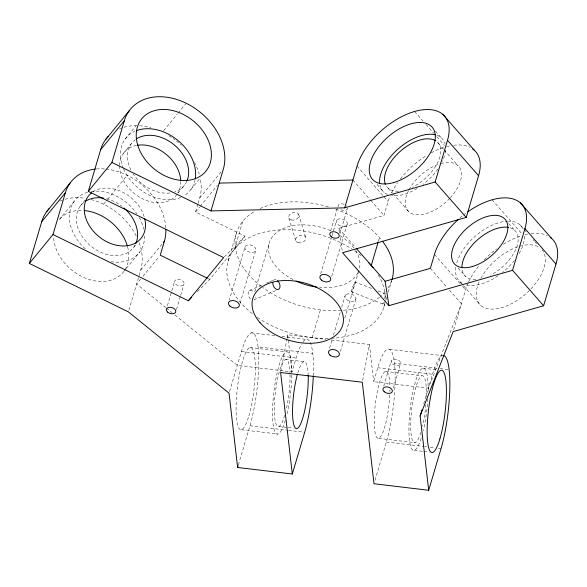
<?xml version="1.0" encoding="UTF-8"?>
<svg xmlns="http://www.w3.org/2000/svg" width="587" height="587" viewBox="0 0 587 587"><rect width="100%" height="100%" fill="white"/><g stroke="black" fill="none" stroke-linecap="round" stroke-linejoin="round"><path stroke-width="0.44" stroke-dasharray="2.94 2.2" d="M280.784 371.6L286.874 339.264M287.043 338.369L287.718 334.773L325.778 339.315M362.634 380.442L369.399 344.518L331.229 339.968M244.999 247.068L244.911 247.765A5.621 3.559 16.5 0 0 245.872 249.945L246.569 250.612A5.621 3.559 16.5 0 0 249.394 252.072L250.466 252.322A5.621 3.559 16.5 0 0 253.503 252.197L254.325 251.882A5.621 3.559 16.5 0 0 255.793 250.245L255.881 249.548A5.621 3.559 16.5 0 0 254.919 247.362L254.23 246.701A5.621 3.559 16.5 0 0 251.397 245.241L250.326 244.992A5.621 3.559 16.5 0 0 247.288 245.117L246.467 245.432A5.621 3.559 16.5 0 0 244.999 247.068L229.297 300.096M128.883 310.141L140.733 270.152A56.242 42.059 39.3 0 0 138.87 241.844M167.427 305.666L171.551 291.754M171.808 290.888L174.64 281.32M197.415 291.68L209.764 279.375L245.072 236.223L195.559 212.002L197.878 204.181M198.135 203.307L199.683 198.098A56.242 42.059 39.3 0 0 200.321 178.477M176.518 309.29L180.385 296.252M180.642 295.386L183.988 284.079M228.108 261.12L236.356 233.296M234.507 249.13L242.747 221.314M240.083 303.281L255.793 250.245M254.839 291.688L269.257 243.003M229.568 391.47L241.418 351.481A56.242 11.336 -83.2 0 1 258.06 346.888L312.754 353.411M238.388 464.875L249.974 425.751A56.242 11.336 -83.2 0 0 258.06 346.888M330.62 230.97L337.576 207.497M320.693 273.99L331.765 236.612M332.022 235.739L336.402 220.961M174.897 314.984L237.295 365.385L291.996 371.909L296.119 358.004A56.242 11.336 -83.2 0 1 301.601 344.085M339.968 233.729L347.438 208.517A4.872 3.089 16.5 0 1 346.983 209.317L346.748 209.544A4.872 3.089 16.5 0 1 344.202 210.403L343.747 210.403A4.872 3.089 16.5 0 1 340.577 209.574L340.174 209.346A4.872 3.089 16.5 0 1 339.792 209.104M312.145 337.686L320.385 309.87M331.736 276.301L347.188 224.146M329.601 348.164L332.433 338.604M333.46 335.126L340.416 311.653M341.7 307.302L345.046 296.002M344.745 318.213L358.65 271.267M340.387 351.349L355.839 299.187M339.455 232.878L338.75 228.365L383.979 215.444L388.102 201.539A56.242 30.722 -41.2 0 1 390.098 195.977M378.468 241.096L379.496 237.625M383.832 307.06L385.63 300.97M385.886 300.104L386.664 297.492M388.205 292.275L392.072 279.236M449.466 290.147L461.411 303.765L428.378 388.176L373.677 381.653L377.801 367.741A56.242 11.336 -83.2 0 1 394.442 363.155L439.274 368.497M383.744 386.158L391.206 360.946M393.349 388.051L400.561 363.705M375.027 480.269L386.356 442.018A56.242 11.336 -83.2 0 0 394.442 363.155M423.741 403.827L432.494 374.271A56.242 11.336 -83.2 0 1 442.488 355.641L387.794 349.118M453.685 329.85L465.535 289.861A56.242 30.722 -41.2 0 1 468.243 282.677M74.109 201.473L58.913 220.052A41.428 30.986 39.3 0 1 82.591 210.432M125.178 139.053L136.433 125.295M80.206 206.147L85.276 199.954M123.395 153.361L131.275 143.727M103.583 204.203L107.039 199.976M107.619 199.264L127.225 175.3M163.685 130.74L177.523 113.819M178.103 113.115L185.595 103.95M133.755 247.178L135.443 245.117M178.066 193.013L184.824 184.758M124.092 271.121L125.779 269.059M126.344 268.369L139.853 251.852M190.922 189.432L199.932 178.426M140.733 270.152L162.063 244.067M199.683 198.098L221.593 171.309M140.645 279.126L136.61 284.057L165.681 307.544M142.957 276.308L159.099 256.57M195.559 212.002L199.595 207.072M200.174 206.367L217.469 185.221M224.278 256.937L245.072 236.223M249.328 290.47L263.314 284.497M266.601 283.095L269.066 282.039M269.888 281.687L274.004 279.926M275.486 290.631L254.105 299.774A5.246 3.229 66.9 0 0 255.323 297.125M251.412 332.851L274.723 335.632M281.899 336.483L306.113 339.374M440.169 368.607L449.136 369.678M249.908 347.533L286.375 351.884M422.75 368.152L436.647 369.803M241.418 351.481L296.119 358.004M377.801 367.741L432.494 374.271M285.59 359.501L303.824 361.68M385.505 371.424L421.972 375.768M278.737 426.426L287.417 427.461M288.283 427.563L293.493 428.187M378.652 438.342L415.112 442.693M249.974 425.751L287.637 430.242M288.533 430.352L304.675 432.274M386.356 442.018L424.019 446.509M424.915 446.619L426.712 446.832M430.293 447.257L434.776 447.793M438.364 448.219L441.057 448.541M241.484 429.699L277.952 434.042M414.334 450.31L423.014 451.344M423.887 451.454L429.097 452.071M355.135 282.046A5.246 0.521 -68.8 0 1 352.493 289.89A5.246 0.521 -68.8 0 1 351.965 288.76A5.246 0.521 -68.8 0 1 355.135 282.046L373.038 288.995M378.16 290.976L385.835 293.955M351.261 291.754L382.812 303.993M208.143 278.583L209.764 279.375M166.392 308.116L172.064 312.695M520.06 224.858L523.604 228.908M524.198 229.583L526.561 232.283M533.069 239.701L534.251 241.052M534.845 241.727L536.621 243.752M435.561 131.224L441.314 137.784M414.635 111.464L423 121.003M425.986 124.407L433.749 133.264M436.735 136.668L444.498 145.525M492.067 199.785L521.931 233.846M443.567 149.237L437.058 141.819A33.745 18.432 -41.2 0 1 412.485 187.18M444.161 149.912L457.765 165.431M508.738 223.581L514.491 230.141M388.19 188.185L392.336 192.91M392.923 193.585L408.897 211.804M458.146 267.98L465.623 276.514M377.037 184.355L383.935 192.228M460.061 281.789L480.76 305.409M357.043 166.114L383.326 196.087M383.92 196.77L388.102 201.539M434.475 254.435L460.157 283.726M462.549 286.456L465.535 289.861M352.926 180.026L370.243 199.778M370.837 200.46L383.979 215.444M430.359 268.347L447.081 287.417M338.75 228.365L355.605 247.589M298.717 214.453L305.6 237.236M288.885 218.085L295.775 240.868M340.167 237.39L342.426 251.838M369.399 344.518L373.677 381.653M287.718 334.773L288.239 339.301M288.342 340.211L291.996 371.909M357.887 272.742A46.865 29.688 16.5 0 1 319.599 287.41M292.876 279.522A46.865 29.688 16.5 0 1 272.617 236.502A46.865 29.688 16.5 0 1 330.789 230.75M340.284 235.739A46.865 29.688 16.5 0 1 355.201 249.813M355.678 250.554A46.865 29.688 16.5 0 1 358.268 271.957M273.381 280.557A5.246 3.229 66.9 0 1 276.616 280.006M389.746 395.168A33.745 6.802 -83.2 0 1 377.434 438.144A33.745 6.802 -83.2 0 1 378.175 387.655A33.745 6.802 -83.2 0 1 389.885 385.564M389.922 389.834A33.745 6.802 -83.2 0 1 389.885 391.61M468.624 281.863A56.242 30.722 -41.2 0 1 479.44 265.199M484.282 259.784A56.242 30.722 -41.2 0 1 496.653 248.859M503.345 244.265A56.242 30.722 -41.2 0 1 521.549 235.688M524.925 234.727A56.242 30.722 -41.2 0 1 527.603 234.125M531.081 233.567A56.242 30.722 -41.2 0 1 547.341 235.585M541.955 249.673A41.428 22.629 -41.2 0 1 510.653 304.139A41.428 22.629 -41.2 0 1 479.667 280.689M480.936 278.179A41.428 22.629 -41.2 0 1 518.284 246.687M519.869 246.202A41.428 22.629 -41.2 0 1 539.402 247.435M338.083 206.888A4.872 3.089 16.5 0 1 338.545 204.958L338.78 204.731A4.872 3.089 16.5 0 1 341.326 203.872L341.773 203.872A4.872 3.089 16.5 0 1 344.085 204.327M346.403 205.721A4.872 3.089 16.5 0 1 346.932 206.323M391.588 192.727A56.242 30.722 -41.2 0 1 397.568 182.682M400.341 178.94A56.242 30.722 -41.2 0 1 426.676 155.474M431.276 152.833A56.242 30.722 -41.2 0 1 445.694 146.889M446.59 146.64A56.242 30.722 -41.2 0 1 450.17 145.803M453.648 145.246A56.242 30.722 -41.2 0 1 469.908 147.264M119.645 128.722A56.242 42.059 39.3 0 1 123.035 127.504M123.901 127.247A56.242 42.059 39.3 0 1 136.118 125.625M139.559 125.75A56.242 42.059 39.3 0 1 150.954 127.731M168.887 135.663A56.242 42.059 39.3 0 1 174.926 139.838M176.357 140.968A56.242 42.059 39.3 0 1 181.207 145.224M194.363 162.305A56.242 42.059 39.3 0 1 199.228 173.987M59.874 201.128A56.242 42.059 39.3 0 1 64.086 199.558M64.952 199.301A56.242 42.059 39.3 0 1 85.027 198.296M91.176 199.565A56.242 42.059 39.3 0 1 136.279 235.996M302.87 342.111A56.242 11.336 -83.2 0 1 309.789 341.619M310.178 342.375A56.242 11.336 -83.2 0 1 313.348 374.829M285.319 420.321A41.428 8.35 -83.2 0 1 272.61 408.273A41.428 8.35 -83.2 0 1 287.535 351.951A41.428 8.35 -83.2 0 1 286.926 414.253M284.732 415.244A33.745 6.802 -83.2 0 1 274.591 416.491A33.745 6.802 -83.2 0 1 280.586 367.601A33.745 6.802 -83.2 0 1 289.941 372.76M289.993 374.543A33.745 6.802 -83.2 0 1 286.177 409.711M297.829 372.855A33.745 6.802 -83.2 0 1 308.131 374.073M421.165 438.32A41.428 8.35 -83.2 0 1 409.022 434.527A41.428 8.35 -83.2 0 1 418.274 373.904A41.428 8.35 -83.2 0 1 428.136 392.637M427.864 398.859A41.428 8.35 -83.2 0 1 423.308 430.52M420.835 432.428A33.745 6.802 -83.2 0 1 410.775 429.618A33.745 6.802 -83.2 0 1 418.612 379.84A33.745 6.802 -83.2 0 1 426.287 397.773M425.854 404.67A33.745 6.802 -83.2 0 1 422.559 425.979M384.793 302.679A81.175 51.414 16.5 0 1 332.374 338.303M328.104 338.486A81.175 51.414 16.5 0 1 257.289 317.318M252.315 313.656A81.175 51.414 16.5 0 1 244.419 240.384A81.175 51.414 16.5 0 1 351.752 248.932M354.651 250.862A81.175 51.414 16.5 0 1 361.064 255.668M378.204 274.863A81.175 51.414 16.5 0 1 385.131 299.047M459.863 218.063A56.242 30.722 -41.2 0 1 462.695 215.693M463.414 215.113A56.242 30.722 -41.2 0 1 465.601 213.441M440.749 163.582A33.745 18.432 -41.2 0 1 460.949 170.597A33.745 18.432 -41.2 0 1 450.346 197.709M449.752 198.355A33.745 18.432 -41.2 0 1 414.738 214.512A33.745 18.432 -41.2 0 1 408.589 190.474M409.036 189.623A33.745 18.432 -41.2 0 1 439.164 164.074M510.052 227.763A33.745 18.432 -41.2 0 1 516.134 248.572A33.745 18.432 -41.2 0 1 490.651 275.134M475.874 279.515A33.745 18.432 -41.2 0 1 461.947 268.237M398.441 191.193A33.745 18.432 -41.2 0 1 385.754 184.986M524.602 236.179A41.428 22.629 -41.2 0 1 518.57 254.376M514.359 260.452A41.428 22.629 -41.2 0 1 502.413 272.493M498.106 275.692A41.428 22.629 -41.2 0 1 466.313 284.922M462.16 283.294A41.428 22.629 -41.2 0 1 455.769 267.202M456.737 262.844A41.428 22.629 -41.2 0 1 506.698 221.211M507.476 221.167A41.428 22.629 -41.2 0 1 523.12 228.915M436.948 135.267A39.623 21.646 -41.2 0 1 445.115 144.042M445.592 150.14A39.623 21.646 -41.2 0 1 444.726 155.056M444.491 155.9A39.623 21.646 -41.2 0 1 442.371 161.418M437.99 168.946A39.623 21.646 -41.2 0 1 423.08 184.399M417.166 188.442A39.623 21.646 -41.2 0 1 391.536 195.537M387.486 194.422A39.623 21.646 -41.2 0 1 379.936 185.103M127.592 246.848A41.428 30.986 39.3 0 1 96.327 281.1A41.428 30.986 39.3 0 1 53.637 236.656M176.944 194.392A33.745 25.234 39.3 0 1 142.751 198.912A33.745 25.234 39.3 0 1 119.557 166.319M119.557 165.417A33.745 25.234 39.3 0 1 136.749 145.356M180.781 181.434A33.745 25.234 39.3 0 1 177.854 193.02M96.305 168.983A56.242 42.059 39.3 0 1 105.132 168.975M106.012 169.056A56.242 42.059 39.3 0 1 165.82 227.888M92.849 191.927A33.745 25.234 39.3 0 1 144.299 217.095M135.083 245.087A33.745 25.234 39.3 0 1 90.831 246.056A33.745 25.234 39.3 0 1 83.625 202.552M106.46 198.722A33.745 25.234 39.3 0 1 121.832 206.242M186.886 181.156A33.745 25.234 39.3 0 1 174.655 191.964M169.841 193.006A33.745 25.234 39.3 0 1 133.117 173.84M130.93 170.039A33.745 25.234 39.3 0 1 135.355 139.618M144.571 235.945A41.428 30.986 39.3 0 1 111.192 261.699M85.284 248.851A41.428 30.986 39.3 0 1 87.632 192.316M91.102 191.545A41.428 30.986 39.3 0 1 136.918 213.859M139.214 217.542A41.428 30.986 39.3 0 1 143.764 229.275M195.126 179.622A41.428 30.986 39.3 0 1 183.687 195.941M180.657 197.452A41.428 30.986 39.3 0 1 123.754 169.225M123.395 168.381A41.428 30.986 39.3 0 1 134.658 131.378M391.522 280.931A81.175 51.414 16.5 0 1 387.354 289.002M385.145 291.856A81.175 51.414 16.5 0 1 380.273 296.655M379.584 297.213A81.175 51.414 16.5 0 1 262.756 287.513M261.281 286.397A81.175 51.414 16.5 0 1 254.017 211.709M260.034 208.546A81.175 51.414 16.5 0 1 328.676 206.932M335.683 209.214A81.175 51.414 16.5 0 1 381.279 239.738M385.982 297.279A5.246 0.521 -68.8 0 1 385.549 298.519M384.045 302.136A5.246 0.521 -68.8 0 1 383.164 302.107M384.448 298.482A5.246 0.521 -68.8 0 1 385.901 295.246M250.568 299.018A5.246 3.229 66.9 0 1 248.477 291.519A5.246 3.229 66.9 0 1 253.723 292.165M336.923 220.037L336.696 220.323A5.621 3.559 16.5 0 0 336.424 222.392L336.755 223.126A5.621 3.559 16.5 0 0 338.802 225.1L339.756 225.591A5.621 3.559 16.5 0 0 342.933 226.318L343.96 226.281A5.621 3.559 16.5 0 0 346.396 225.327L346.888 224.777A5.621 3.559 16.5 0 0 347.159 222.715L346.836 221.974A5.621 3.559 16.5 0 0 344.782 220L343.828 219.509A5.621 3.559 16.5 0 0 340.658 218.782L339.631 218.826A5.621 3.559 16.5 0 0 337.195 219.773L336.923 220.037M345.846 294.813L345.574 295.078A5.621 3.559 16.5 0 0 344.987 297.066L345.215 297.8A5.621 3.559 16.5 0 0 347.012 299.862L347.915 300.405A5.621 3.559 16.5 0 0 351.048 301.329L352.105 301.358A5.621 3.559 16.5 0 0 354.724 300.61L355.311 300.111A5.621 3.559 16.5 0 0 355.898 298.123L355.671 297.389A5.621 3.559 16.5 0 0 353.866 295.327L352.97 294.784A5.621 3.559 16.5 0 0 349.837 293.86L348.781 293.83A5.621 3.559 16.5 0 0 346.154 294.579L345.846 294.813M175.909 279.911L175.601 280.087A4.872 3.089 16.5 0 0 174.559 281.929L174.588 282.244A4.872 3.089 16.5 0 0 175.997 284.401L176.342 284.666A4.872 3.089 16.5 0 0 179.373 285.876L179.842 285.935A4.872 3.089 16.5 0 0 182.718 285.495L183.027 285.311A4.872 3.089 16.5 0 0 184.069 283.477L184.039 283.161A4.872 3.089 16.5 0 0 182.63 281.004L182.286 280.74A4.872 3.089 16.5 0 0 179.255 279.529L178.786 279.463A4.872 3.089 16.5 0 0 175.909 279.911M298.277 242.776A5.246 3.749 -16.8 0 0 305.827 238.19A5.246 3.749 -16.8 0 0 297.961 236.194A5.246 3.749 -16.8 0 0 298.277 242.776M248.851 415.97A41.428 8.35 -83.2 0 0 252.006 348.311A41.428 8.35 -83.2 0 0 236.238 401.559A41.428 8.35 -83.2 0 0 248.851 415.97M392.564 364.021A4.872 3.089 16.5 0 0 400.495 363.896A4.872 3.089 16.5 0 0 394.596 359.061A4.872 3.089 16.5 0 0 392.564 364.021M291.394 219.993A5.246 3.749 -16.8 0 0 298.937 215.407A5.246 3.749 -16.8 0 0 291.079 213.411A5.246 3.749 -16.8 0 0 291.394 219.993"/><path stroke-width="0.88" d="M313.319 375.739A56.242 11.336 -83.2 0 1 304.675 432.274L292.311 474.002L237.618 467.479L229.055 393.209L128.37 311.88L29.35 263.438L41.714 221.71A56.242 42.059 39.3 0 1 49.308 208.495M29.35 263.438L52.991 234.543L65.355 192.815A56.242 42.059 39.3 0 1 95.417 169.078M52.991 234.543L188.317 300.742L223.625 257.583L88.299 191.384L100.663 149.656A56.242 42.059 39.3 0 1 108.257 136.441M111.941 162.489L124.305 120.761A56.242 42.059 39.3 0 1 186.174 103.246A56.242 42.059 39.3 0 1 223.324 169.195L210.96 210.924L111.941 162.489L88.299 191.384M165.886 229.627A56.242 42.059 39.3 0 1 164.375 241.25L160.251 255.162L207.328 278.187M237.618 467.479L238.131 465.74M210.96 210.924L344.686 207.842L357.043 166.114A56.242 30.722 -41.2 0 1 414.635 111.464A56.242 30.722 -41.2 0 1 447.507 140.278L478.559 175.704L466.203 217.432L342.573 252.74L388.946 305.636L512.576 270.328L524.939 228.6A56.242 30.722 -41.2 0 0 467.795 211.841M371.255 265.441L378.204 241.969M344.686 207.842L435.143 182.007L447.507 140.278M292.311 474.002L280.615 372.496L362.296 382.24L374 483.747L428.693 490.27L420.138 416L421.936 409.909M428.693 490.27L441.057 448.541A56.242 11.336 -83.2 0 0 449.803 388.719A56.242 11.336 -83.2 0 0 443.244 355.546M420.138 416L453.171 331.589L543.628 305.754L555.992 264.025A56.242 30.722 -41.2 0 0 550.217 237.295M46.6 211.738L70.242 182.836M105.543 139.684L129.191 110.782M41.714 221.71L65.355 192.815M100.663 149.656L124.305 120.761M163.223 242.658L164.375 241.25M188.317 300.742L191.567 297.506M356.206 248.279L385.123 281.261L430.359 268.347L434.475 254.435A56.242 30.722 -41.2 0 1 458.476 219.281M219.2 183.107L352.926 180.026M442.994 114.553L474.054 149.978M520.427 202.875L551.486 238.3M524.939 228.6L555.992 264.025M435.143 182.007L466.203 217.432M512.576 270.328L543.628 305.754M385.123 281.261L388.946 305.636M316.929 287.109A46.865 29.688 16.5 0 1 296.053 281.085M277.541 280.681A5.246 3.229 66.9 0 1 279.904 287.351A5.246 3.229 66.9 0 1 275.846 288.958A5.246 3.229 66.9 0 1 272.786 282.574M472.784 148.966A56.242 30.722 -41.2 0 1 478.559 175.704M308.168 374.939A33.745 6.802 -83.2 0 1 302.122 420.072A33.745 6.802 -83.2 0 1 292.913 419.566A33.745 6.802 -83.2 0 1 297.404 374.345M368.952 262.932A81.175 51.414 16.5 0 1 373.038 267.555M461.925 267.29A33.745 18.432 -41.2 0 1 478.456 238.99A33.745 18.432 -41.2 0 1 508.518 227.404M385.417 184.237A33.745 18.432 -41.2 0 1 400.87 150.8A33.745 18.432 -41.2 0 1 435.752 140.843M379.672 183.298A39.623 21.646 -41.2 0 1 398.522 148.592A39.623 21.646 -41.2 0 1 435.334 134.79M84.345 210.557A41.428 30.986 39.3 0 1 127.357 246.012M137.563 145.224A33.745 25.234 39.3 0 1 180.752 180.62M144.74 218.775A33.745 25.234 39.3 0 1 107.553 242.123A33.745 25.234 39.3 0 1 91.506 192.918M85.665 201.106A33.745 25.234 39.3 0 1 103.796 198.171M123.886 207.908A33.745 25.234 39.3 0 1 135.817 243.576M136.734 138.686A33.745 25.234 39.3 0 1 174.192 144.842A33.745 25.234 39.3 0 1 187.209 180.37M136.235 130.71A41.428 30.986 39.3 0 1 177.567 140.183A41.428 30.986 39.3 0 1 195.273 178.778M382.416 241.169A81.175 51.414 16.5 0 1 392.072 279.236M330.004 355.084A5.621 3.559 16.5 0 0 339.235 355.15A5.621 3.559 16.5 0 0 332.646 349.463A5.621 3.559 16.5 0 0 330.004 355.084M321.353 280.043A5.621 3.559 16.5 0 0 330.584 280.109A5.621 3.559 16.5 0 0 324.002 274.423A5.621 3.559 16.5 0 0 321.353 280.043M229.957 306.15A5.621 3.559 16.5 0 0 239.188 306.216A5.621 3.559 16.5 0 0 232.599 300.522A5.621 3.559 16.5 0 0 229.957 306.15M384.214 391.749A4.872 3.089 16.5 0 0 392.211 391.808A4.872 3.089 16.5 0 0 386.503 386.877A4.872 3.089 16.5 0 0 384.214 391.749M167.647 312.123A4.872 3.089 16.5 0 0 175.638 312.181A4.872 3.089 16.5 0 0 169.936 307.25A4.872 3.089 16.5 0 0 167.647 312.123M331.09 236.561A4.872 3.089 16.5 0 0 339.088 236.62A4.872 3.089 16.5 0 0 333.387 231.689A4.872 3.089 16.5 0 0 331.09 236.561M260.041 322.674A46.865 29.688 16.5 0 0 338.985 332.088A46.865 29.688 16.5 0 0 294.16 280.96A46.865 29.688 16.5 0 0 260.041 322.674M137.674 144.894A41.428 30.986 39.3 0 0 200.842 175.799A41.428 30.986 39.3 0 0 182.917 114.238A41.428 30.986 39.3 0 0 137.674 144.894M439.927 438.76A41.428 8.35 -83.2 0 0 443.082 371.101A41.428 8.35 -83.2 0 0 427.314 424.35A41.428 8.35 -83.2 0 0 439.927 438.76M472.293 266.557A33.745 18.432 -41.2 0 0 506.919 222.29A33.745 18.432 -41.2 0 0 459.914 235.71A33.745 18.432 -41.2 0 0 472.293 266.557M393.569 182.594A39.623 21.646 -41.2 0 0 434.226 130.615A39.623 21.646 -41.2 0 0 379.033 146.376A39.623 21.646 -41.2 0 0 393.569 182.594"/></g></svg>
